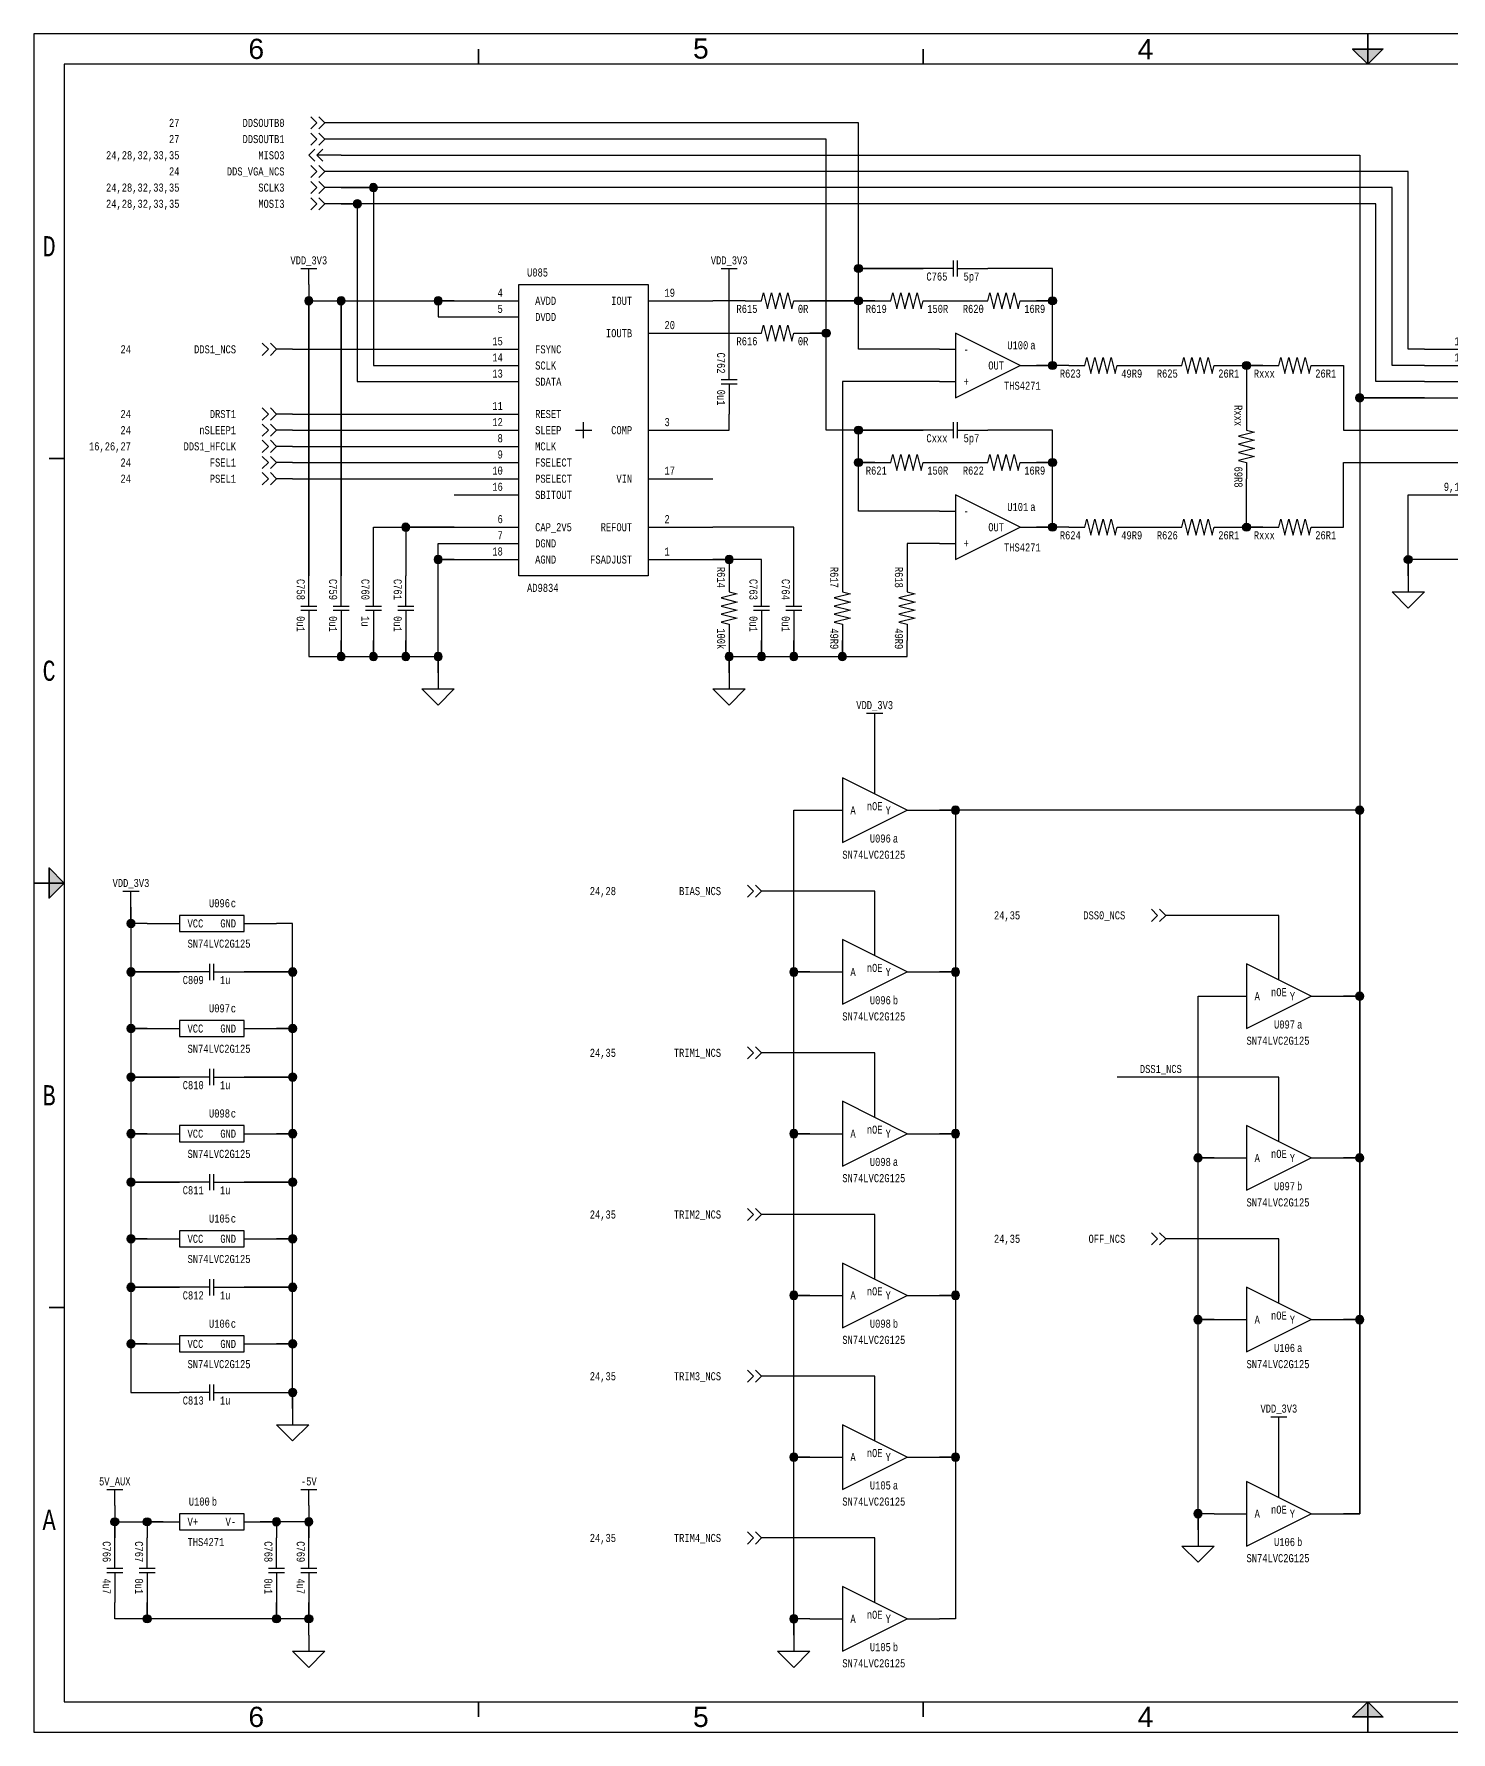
# Paper-space layout '36' of a CAD drawing. Header units: inches. Extents: x 0.2 to 16.8, y 0.2 to 10.8.
# Drawn here: x 0.25 to 9.02, y 0.25 to 10.75 of the extents above; entities that cross this region are included whole.
import ezdxf
from ezdxf.enums import TextEntityAlignment as Align

# ---------------------------------------------------------------- set-up
doc = ezdxf.new("R2010")
doc.units = ezdxf.units.IN
doc.header["$MEASUREMENT"] = 0
for name, color, linetype in [('BORDER', 13, 'Continuous'), ('COMPONENT', 14, 'Continuous'), ('SIGNAL', 84, 'Continuous'), ('TEXT', 252, 'Continuous')]:
    doc.layers.add(name, color=color, linetype=linetype)
doc.styles.add('Monotxt_75', font='monotxt.shx', dxfattribs={"width": 0.75})
doc.styles.get("Standard").update_dxf_attribs({"font": 'arial.ttf'})

# ---------------------------------------------------------------- blocks, each defined once
blk = doc.blocks.new('ANSI B Frame')
at = {"layer": 'BORDER', "lineweight": 35}
h = blk.add_hatch(color=256, dxfattribs=at)
h.dxf.hatch_style = 1
h.paths.add_polyline_path([(8.59375, 10.65625), (8.5, 10.65625), (8.5, 10.5625)])
h.paths.add_polyline_path([(8.5, 10.5625), (8.5, 10.65625), (8.40625, 10.65625)])
h = blk.add_hatch(color=256, dxfattribs=at)
h.dxf.hatch_style = 1
h.paths.add_polyline_path([(0.34375, 5.59375), (0.34375, 5.5), (0.4375, 5.5)])
h.paths.add_polyline_path([(0.4375, 5.5), (0.34375, 5.5), (0.34375, 5.40625)])
h = blk.add_hatch(color=256, dxfattribs=at)
h.dxf.hatch_style = 1
h.paths.add_polyline_path([(8.59375, 0.34375), (8.5, 0.34375), (8.5, 0.4375)])
h.paths.add_polyline_path([(8.5, 0.4375), (8.5, 0.34375), (8.40625, 0.34375)])
at = {"layer": 'BORDER'}
for points in [[(0.25, 0.25), (16.75, 0.25), (16.75, 10.75), (0.25, 10.75)], [(0.4375, 0.4375), (16.5625, 0.4375), (16.5625, 10.5625), (0.4375, 10.5625)]]:
    blk.add_lwpolyline(points, close=True, dxfattribs=at)
at = {"layer": 'BORDER', "lineweight": 35}
for points in [[(8.5, 10.5625), (8.5, 10.75)], [(3, 10.65625), (3, 10.5625)], [(5.75, 10.65625), (5.75, 10.5625)], [(0.34375, 8.125), (0.4375, 8.125)], [(0.4375, 5.5), (0.25, 5.5)], [(0.34375, 2.875), (0.4375, 2.875)], [(3, 0.34375), (3, 0.4375)], [(5.75, 0.34375), (5.75, 0.4375)], [(8.5, 0.4375), (8.5, 0.25)]]:
    blk.add_lwpolyline(points, dxfattribs=at)
for points in [[(8.5, 10.5625), (8.59375, 10.65625), (8.40625, 10.65625)], [(0.4375, 5.5), (0.34375, 5.59375), (0.34375, 5.40625)], [(8.5, 0.4375), (8.59375, 0.34375), (8.40625, 0.34375)]]:
    blk.add_lwpolyline(points, close=True, dxfattribs=at)
at = {"layer": 'BORDER', "style": 'Monotxt_75', "width": 0.75}
for s, p in [('D', (0.34375, 9.4375)), ('C', (0.34375, 6.8125)), ('B', (0.34375, 4.1875)), ('A', (0.34375, 1.5625))]:
    blk.add_text(s, height=0.125, dxfattribs=at).set_placement(p, align=Align.MIDDLE_CENTER)
at = {"layer": 'BORDER', "flags": 8}
for tag, p in [('ZN6', (1.625, 10.65787)), ('ZN5', (4.375, 10.66009)), ('ZN4', (7.125, 10.65625)), ('ZN3', (9.875, 10.65796)), ('ZN2', (12.625, 10.65574)), ('ZN1', (15.375, 10.65574)), ('ZN6', (1.625, 0.34375)), ('ZN5', (4.375, 0.34375)), ('ZN4', (7.125, 0.34375)), ('ZN3', (9.875, 0.34375)), ('ZN2', (12.625, 0.34375)), ('ZN1', (15.375, 0.34375))]:
    blk.add_attdef(tag, text='', height=0.125, dxfattribs=at).set_placement(p, align=Align.MIDDLE_CENTER)
at = {"layer": 'TEXT', "style": 'Monotxt_75', "width": 0.75, "flags": 8}
for tag, height, p in [('DESRP', 0.0625, (13.625, 1)), ('DWG_NO', 0.1875, (13.9625, 0.7125))]:
    blk.add_attdef(tag, text='', height=height, dxfattribs=at).set_placement(p, align=Align.MIDDLE_LEFT)
for tag, height, p in [('SHTSZ', 0.1875, (13.7375, 0.7125)), ('REV', 0.1875, (16.4125, 0.7125)), ('SCALE', 0.0625, (14.15625, 0.5)), ('REVDATE', 0.0625, (15.11875, 0.5)), ('CURRSHT', 0.0625, (16.0625, 0.5)), ('LASTSHT', 0.0625, (16.4375, 0.5))]:
    blk.add_attdef(tag, text='', height=height, dxfattribs=at).set_placement(p, align=Align.MIDDLE_CENTER)
blk = doc.blocks.new('AD9834')
blk.add_lwpolyline([(-0.2, 0.45), (0.2, 0.45), (0.2, -0.45), (-0.2, -0.45)], close=True)
for points in [[(-0.4, 0.4), (-0.2, 0.4)], [(0.2, 0.4), (0.4, 0.4)], [(-0.4, 0.35), (-0.2, 0.35)], [(0.2, 0.3), (0.4, 0.3)], [(-0.4, 0.25), (-0.2, 0.25)], [(-0.4, 0.2), (-0.2, 0.2)], [(-0.4, 0.15), (-0.2, 0.15)], [(-0.4, 0.05), (-0.2, 0.05)], [(-0.4, 0), (-0.2, 0)], [(0.2, 0), (0.4, 0)], [(-0.4, -0.05), (-0.2, -0.05)], [(-0.4, -0.1), (-0.2, -0.1)], [(-0.4, -0.15), (-0.2, -0.15)], [(0.2, -0.15), (0.4, -0.15)], [(-0.4, -0.2), (-0.2, -0.2)], [(-0.4, -0.3), (-0.2, -0.3)], [(0.2, -0.3), (0.4, -0.3)], [(-0.4, -0.35), (-0.2, -0.35)], [(-0.4, -0.4), (-0.2, -0.4)], [(0.2, -0.4), (0.4, -0.4)]]:
    blk.add_lwpolyline(points)
at = {"color": 7}
for points in [[(-0.025, 0), (0, 0), (0, 0.025)], [(0, -0.025), (0, 0), (0.025, 0)]]:
    blk.add_lwpolyline(points, dxfattribs=at)
at = {"layer": 'TEXT', "style": 'Monotxt_75', "width": 0.75}
for s, p in [('4', (-0.25, 0.4125)), ('5', (-0.25, 0.3625)), ('15', (-0.25, 0.2625)), ('14', (-0.25, 0.2125)), ('13', (-0.25, 0.1625)), ('11', (-0.25, 0.0625)), ('12', (-0.25, 0.0125)), ('8', (-0.25, -0.0375)), ('9', (-0.25, -0.0875)), ('10', (-0.25, -0.1375)), ('16', (-0.25, -0.1875)), ('6', (-0.25, -0.2875)), ('7', (-0.25, -0.3375)), ('18', (-0.25, -0.3875))]:
    blk.add_text(s, height=0.025, dxfattribs=at).set_placement(p, align=Align.RIGHT)
for s, p in [('19', (0.25, 0.4125)), ('20', (0.25, 0.3125)), ('3', (0.25, 0.0125)), ('17', (0.25, -0.1375)), ('2', (0.25, -0.2875)), ('1', (0.25, -0.3875))]:
    blk.add_text(s, height=0.025, dxfattribs=at).set_placement(p)
for s, p in [('AVDD', (-0.15, 0.4)), ('DVDD', (-0.15, 0.35)), ('FSYNC', (-0.15, 0.25)), ('SCLK', (-0.15, 0.2)), ('SDATA', (-0.15, 0.15)), ('RESET', (-0.15, 0.05)), ('SLEEP', (-0.15, 0)), ('MCLK', (-0.15, -0.05)), ('FSELECT', (-0.15, -0.1)), ('PSELECT', (-0.15, -0.15)), ('SBITOUT', (-0.15, -0.2)), ('CAP_2V5', (-0.15, -0.3)), ('DGND', (-0.15, -0.35)), ('AGND', (-0.15, -0.4))]:
    blk.add_text(s, height=0.025, dxfattribs=at).set_placement(p, align=Align.MIDDLE_LEFT)
for s, p in [('IOUT', (0.15, 0.4)), ('IOUTB', (0.15, 0.3)), ('COMP', (0.15, 0)), ('VIN', (0.15, -0.15)), ('REFOUT', (0.15, -0.3)), ('FSADJUST', (0.15, -0.4))]:
    blk.add_text(s, height=0.025, dxfattribs=at).set_placement(p, align=Align.MIDDLE_RIGHT)
blk.add_text('AD9834', height=0.025, dxfattribs=at).set_placement((-0.175, -0.475), align=Align.TOP_LEFT)
at = {"layer": 'TEXT', "style": 'Monotxt_75', "width": 0.75, "flags": 8}
blk.add_attdef('REF', (-0.175, 0.475), '', height=0.025, dxfattribs=at)
blk = doc.blocks.new('SUPPLY_BUS')
for points in [[(0, 0), (0.05, 0)], [(0.05, 0.025), (0.05, -0.025)]]:
    blk.add_lwpolyline(points)
blk = doc.blocks.new('CONNECT')
blk.add_hatch(color=256).paths.add_polyline_path([(0.0125, 0, 1), (-0.0125, 0, 1)])
blk.add_circle((0, 0), 0.0125)
blk = doc.blocks.new('FROM_CONN')
for points in [[(0, 0), (0.05, 0)], [(0.06875, 0.01875), (0.05, 0), (0.06875, -0.01875)], [(0.09375, 0.01875), (0.075, 0), (0.09375, -0.01875)]]:
    blk.add_lwpolyline(points)
blk = doc.blocks.new('FLOAT_GND')
blk.add_lwpolyline([(0, 0), (0, -0.05)])
blk.add_lwpolyline([(-0.05, -0.05), (0.05, -0.05), (0, -0.1)], close=True)
blk = doc.blocks.new('RES')
blk.add_lwpolyline([(-0.2, 0), (-0.1, 0), (-0.0875, 0.05), (-0.0625, -0.05), (-0.0375, 0.05), (-0.0125, -0.05), (0.0125, 0.05), (0.0375, -0.05), (0.0625, 0.05), (0.0875, -0.05), (0.1, 0), (0.2, 0)])
at = {"layer": 'TEXT', "style": 'Monotxt_75', "width": 0.75, "flags": 8}
blk.add_attdef('REFID', text='', height=0.05, dxfattribs=at).set_placement((-0.125, -0.025), align=Align.TOP_RIGHT)
blk.add_attdef('VALUE', text='', height=0.05, dxfattribs=at).set_placement((0.125, -0.025), align=Align.TOP_LEFT)
blk = doc.blocks.new('CAP')
for points in [[(0, 0.0125), (0, 0.2)], [(-0.05, 0.0125), (0.05, 0.0125)], [(-0.05, -0.0125), (0.05, -0.0125)], [(0, -0.0125), (0, -0.2)]]:
    blk.add_lwpolyline(points)
at = {"layer": 'TEXT', "style": 'Monotxt_75', "width": 0.75, "flags": 8}
blk.add_attdef('REFID', text='', height=0.05, rotation=270, dxfattribs=at).set_placement((-0.025, 0.05), align=Align.TOP_RIGHT)
blk.add_attdef('VALUE', text='', height=0.05, rotation=270, dxfattribs=at).set_placement((-0.025, -0.05), align=Align.TOP_LEFT)
blk = doc.blocks.new('OPAMP_GEN_FLIP')
blk.add_lwpolyline([(-0.2, 0.2), (-0.2, -0.2), (0.2, 0)], close=True)
for points in [[(-0.3, 0.1), (-0.2, 0.1)], [(0.2, 0), (0.3, 0)], [(-0.3, -0.1), (-0.2, -0.1)]]:
    blk.add_lwpolyline(points)
at = {"layer": 'TEXT', "style": 'Monotxt_75', "width": 0.75}
for s, p in [('-', (-0.15, 0.1)), ('+', (-0.15, -0.1))]:
    blk.add_text(s, height=0.05, dxfattribs=at).set_placement(p, align=Align.MIDDLE_LEFT)
blk.add_text('OUT', height=0.05, dxfattribs=at).set_placement((0.1, 0), align=Align.MIDDLE_RIGHT)
at = {"layer": 'TEXT', "style": 'Monotxt_75', "width": 0.75, "flags": 8}
for tag, p in [('INM', (-0.225, 0.125)), ('REFID', (0.25, 0.1)), ('INP', (-0.225, -0.075))]:
    blk.add_attdef(tag, text='', height=0.05, dxfattribs=at).set_placement(p, align=Align.RIGHT)
for tag, p in [('INST', (0.2625, 0.1)), ('OUT', (0.225, 0.025))]:
    blk.add_attdef(tag, p, '', height=0.05, dxfattribs=at)
blk.add_attdef('MFGPN', text='', height=0.05, dxfattribs=at).set_placement((0.1, -0.1), align=Align.TOP_LEFT)
blk = doc.blocks.new('74xxx125')
for points in [[(0, 0.1), (0, 0.4)], [(-0.4, 0), (-0.2, 0)], [(0.2, 0), (0.4, 0)]]:
    blk.add_lwpolyline(points)
blk.add_lwpolyline([(-0.2, 0.2), (-0.2, -0.2), (0.2, 0)], close=True)
at = {"layer": 'TEXT', "style": 'Monotxt_75', "width": 0.75}
blk.add_text('A', height=0.05, dxfattribs=at).set_placement((-0.15, 0), align=Align.MIDDLE_LEFT)
blk.add_text('nOE', height=0.05, dxfattribs=at).set_placement((0, 0.05), align=Align.TOP_CENTER)
blk.add_text('Y', height=0.05, dxfattribs=at).set_placement((0.1, 0), align=Align.MIDDLE_RIGHT)
at = {"layer": 'TEXT', "style": 'Monotxt_75', "width": 0.75, "flags": 8}
blk.add_attdef('EN', (-0.025, 0.15), '', height=0.05, rotation=90, dxfattribs=at)
for tag, p in [('IN', (-0.225, 0.025)), ('REFID', (0.1, -0.2))]:
    blk.add_attdef(tag, text='', height=0.05, dxfattribs=at).set_placement(p, align=Align.RIGHT)
for tag, p in [('OUT', (0.225, 0.025)), ('INST', (0.1125, -0.2))]:
    blk.add_attdef(tag, p, '', height=0.05, dxfattribs=at)
blk.add_attdef('MFGPN', text='', height=0.05, dxfattribs=at).set_placement((-0.2, -0.25), align=Align.TOP_LEFT)
blk = doc.blocks.new('IC_GEN_PWR')
for points in [[(-0.4, 0), (-0.2, 0)], [(0.2, 0), (0.4, 0)]]:
    blk.add_lwpolyline(points)
blk.add_lwpolyline([(-0.2, -0.05), (0.2, -0.05), (0.2, 0.05), (-0.2, 0.05)], close=True)
at = {"layer": 'TEXT', "style": 'Monotxt_75', "width": 0.75}
blk.add_text('VCC', height=0.05, dxfattribs=at).set_placement((-0.15, 0), align=Align.MIDDLE_LEFT)
blk.add_text('GND', height=0.05, dxfattribs=at).set_placement((0.15, 0), align=Align.MIDDLE_RIGHT)
at = {"layer": 'TEXT', "style": 'Monotxt_75', "width": 0.75, "flags": 8}
for tag, p in [('REFID', (0.1125, 0.1)), ('INST', (0.15, 0.1)), ('VCC', (-0.25, 0.025))]:
    blk.add_attdef(tag, text='', height=0.05, dxfattribs=at).set_placement(p, align=Align.RIGHT)
blk.add_attdef('GND', (0.25, 0.025), '', height=0.05, dxfattribs=at)
blk.add_attdef('MFGPN', text='', height=0.05, dxfattribs=at).set_placement((-0.15, -0.1), align=Align.TOP_LEFT)
blk = doc.blocks.new('OPAMP_GEN_PWR')
for points in [[(-0.3, 0), (-0.2, 0)], [(0.2, 0), (0.3, 0)]]:
    blk.add_lwpolyline(points)
blk.add_lwpolyline([(-0.2, -0.05), (0.2, -0.05), (0.2, 0.05), (-0.2, 0.05)], close=True)
at = {"layer": 'TEXT', "style": 'Monotxt_75', "width": 0.75}
blk.add_text('V+', height=0.05, dxfattribs=at).set_placement((-0.15, 0), align=Align.MIDDLE_LEFT)
blk.add_text('V-', height=0.05, dxfattribs=at).set_placement((0.15, 0), align=Align.MIDDLE_RIGHT)
at = {"layer": 'TEXT', "style": 'Monotxt_75', "width": 0.75, "flags": 8}
for tag, p in [('REFID', (-0.0125, 0.1)), ('VP', (-0.225, 0.025))]:
    blk.add_attdef(tag, text='', height=0.05, dxfattribs=at).set_placement(p, align=Align.RIGHT)
for tag, p in [('INST', (0, 0.1)), ('VN', (0.225, 0.025))]:
    blk.add_attdef(tag, p, '', height=0.05, dxfattribs=at)
blk.add_attdef('MFGPN', text='', height=0.05, dxfattribs=at).set_placement((-0.15, -0.1), align=Align.TOP_LEFT)
blk = doc.blocks.new('LMH6401')
for points in [[(-0.2, 0.7), (-0.2, 0.4)], [(0, 0.6), (0, 0.3)], [(-0.9, 0.45), (-0.6, 0.45)], [(-0.9, 0.35), (-0.6, 0.35)], [(-0.9, 0.25), (-0.6, 0.25)], [(-0.9, 0.15), (-0.6, 0.15)], [(0.4, 0.1), (0.9, 0.1)], [(-0.9, -0.05), (-0.6, -0.05)], [(0.4, -0.1), (0.9, -0.1)], [(-0.9, -0.25), (-0.6, -0.25)], [(0, -0.6), (0, -0.3)], [(-0.2, -0.7), (-0.2, -0.4)], [(-0.9, -0.45), (-0.6, -0.45)]]:
    blk.add_lwpolyline(points)
blk.add_lwpolyline([(-0.6, 0.6), (-0.6, -0.6), (0.6, 0)], close=True)
at = {"layer": 'TEXT', "style": 'Monotxt_75', "width": 0.75}
for s, p in [('15', (-0.65, 0.475)), ('14', (-0.65, 0.375)), ('1', (-0.65, 0.275)), ('4', (-0.65, 0.175)), ('2', (-0.65, -0.025)), ('3', (-0.65, -0.225)), ('9,12', (-0.65, -0.425))]:
    blk.add_text(s, height=0.05, dxfattribs=at).set_placement(p, align=Align.RIGHT)
for s, p in [('8,13', (-0.225, 0.5)), ('6', (-0.025, 0.4))]:
    blk.add_text(s, height=0.05, rotation=90, dxfattribs=at).set_placement(p)
for s, p in [('NCS', (-0.55, 0.45)), ('SCLK', (-0.55, 0.35)), ('SDI', (-0.55, 0.25)), ('SDO', (-0.55, 0.15)), ('INP', (-0.55, -0.05)), ('INM', (-0.55, -0.2)), ('GND', (-0.55, -0.45))]:
    blk.add_text(s, height=0.05, dxfattribs=at).set_placement(p, align=Align.MIDDLE_LEFT)
for s, p in [('VPOS', (-0.2, 0.35)), ('PD', (0, 0.25))]:
    blk.add_text(s, height=0.05, rotation=90, dxfattribs=at).set_placement(p, align=Align.MIDDLE_RIGHT)
for s, p in [('OUTP', (0.3, 0.1)), ('OUTM', (0.3, -0.1))]:
    blk.add_text(s, height=0.05, dxfattribs=at).set_placement(p, align=Align.MIDDLE_RIGHT)
for s, p in [('11', (0.65, 0.125)), ('10', (0.65, -0.075))]:
    blk.add_text(s, height=0.05, dxfattribs=at).set_placement(p)
for s, p in [('VOCM', (0, -0.25)), ('VNEG', (-0.2, -0.35))]:
    blk.add_text(s, height=0.05, rotation=90, dxfattribs=at).set_placement(p, align=Align.MIDDLE_LEFT)
for s, p in [('7', (-0.025, -0.4)), ('5,16', (-0.225, -0.5))]:
    blk.add_text(s, height=0.05, rotation=90, dxfattribs=at).set_placement(p, align=Align.RIGHT)
at = {"layer": 'TEXT', "style": 'Monotxt_75', "width": 0.75, "flags": 8}
blk.add_attdef('REF', (0.2, 0.25), '', height=0.05, dxfattribs=at)
blk.add_attdef('MFGPN', text='', height=0.05, dxfattribs=at).set_placement((0.2, -0.25), align=Align.TOP_LEFT)
blk = doc.blocks.new('TO_CONN')
for points in [[(0, 0), (0.075, 0)], [(0.05625, 0.01875), (0.075, 0), (0.05625, -0.01875)], [(0.08125, 0.01875), (0.1, 0), (0.08125, -0.01875)]]:
    blk.add_lwpolyline(points)

psp = doc.layouts.new('36')

# ---------------------------------------------------------------- linework, layer by layer
at = {"layer": 'SIGNAL'}
for points in [[(5.85, 8.8), (5.35, 8.8), (5.35, 9.1), (5.45, 9.1), (5.05, 9.1), (5.325, 9.1), (5.35, 9.125), (5.35, 9.3), (5.75, 9.3), (5.375, 9.3), (5.35, 9.325), (5.35, 10.2), (2.15, 10.2)], [(5.85, 7.8), (5.35, 7.8), (5.35, 8.1), (5.45, 8.1), (5.375, 8.1), (5.35, 8.125), (5.35, 8.3), (5.75, 8.3), (5.15, 8.3), (5.15, 8.9), (5.05, 8.9), (5.125, 8.9), (5.15, 8.925), (5.15, 10.1), (2.15, 10.1)], [(2.15, 10), (8.45, 10), (8.45, 8.5), (8.85, 8.5), (8.475, 8.5), (8.45, 8.475), (8.45, 1.6), (8.35, 1.6), (8.45, 1.6), (8.45, 2.8), (8.35, 2.8), (8.425, 2.8), (8.45, 2.825), (8.45, 3.8), (8.35, 3.8), (8.425, 3.8), (8.45, 3.825), (8.45, 4.8), (8.35, 4.8), (8.425, 4.8), (8.45, 4.825), (8.45, 5.95), (5.85, 5.95), (5.95, 5.95), (5.95, 4.975), (5.925, 4.95), (5.85, 4.95), (5.95, 4.95), (5.95, 3.975), (5.925, 3.95), (5.85, 3.95), (5.95, 3.95), (5.95, 2.975), (5.925, 2.95), (5.85, 2.95), (5.95, 2.95), (5.95, 1.975), (5.925, 1.95), (5.85, 1.95), (5.95, 1.95), (5.95, 0.95), (5.85, 0.95)], [(8.85, 8.8), (8.75, 8.8), (8.75, 9.9), (2.15, 9.9)], [(8.85, 8.7), (8.65, 8.7), (8.65, 9.8), (2.15, 9.8), (2.35, 9.8), (2.35, 8.7), (2.85, 8.7)], [(8.85, 8.6), (8.55, 8.6), (8.55, 9.7), (2.15, 9.7), (2.25, 9.7), (2.25, 8.6), (2.85, 8.6)], [(6.65, 8.7), (6.45, 8.7), (6.55, 8.7), (6.55, 9.1), (6.45, 9.1), (6.525, 9.1), (6.55, 9.125), (6.55, 9.3), (6.15, 9.3)], [(1.95, 9.2), (1.95, 7.4), (1.95, 9.1), (2.125, 9.1), (2.15, 9.075), (2.15, 7.4), (2.15, 9.1), (2.85, 9.1), (2.75, 9.1), (2.75, 9), (2.85, 9)], [(4.55, 8.8), (4.55, 9.2)], [(4.65, 9.1), (4.45, 9.1)], [(5.85, 9.1), (6.05, 9.1)], [(4.45, 8.9), (4.65, 8.9)], [(1.85, 8.8), (2.85, 8.8)], [(7.05, 8.7), (7.25, 8.7)], [(7.65, 8.7), (7.85, 8.7), (7.75, 8.7), (7.75, 8.4)], [(8.25, 8.7), (8.35, 8.7), (8.35, 8.3), (8.85, 8.3)], [(5.85, 8.6), (5.25, 8.6), (5.25, 7.4)], [(1.85, 8.4), (2.85, 8.4)], [(4.45, 8.3), (4.55, 8.3), (4.55, 8.4)], [(1.85, 8.3), (2.85, 8.3)], [(6.65, 7.7), (6.45, 7.7), (6.55, 7.7), (6.55, 8.1), (6.45, 8.1), (6.525, 8.1), (6.55, 8.125), (6.55, 8.3), (6.15, 8.3)], [(1.85, 8.2), (2.85, 8.2)], [(1.85, 8.1), (2.85, 8.1)], [(5.85, 8.1), (6.05, 8.1)], [(8.25, 7.7), (8.35, 7.7), (8.35, 8.1), (8.85, 8.1)], [(1.85, 8), (2.85, 8)], [(7.65, 7.7), (7.85, 7.7), (7.75, 7.7), (7.75, 8)], [(12.45, 7.5), (9.775, 7.5), (9.75, 7.525), (9.75, 7.75), (9.75, 7.5), (8.75, 7.5), (8.75, 7.4), (8.75, 7.9), (8.85, 7.9)], [(2.35, 7.4), (2.35, 7.7), (2.85, 7.7), (2.55, 7.7), (2.55, 7.4)], [(4.95, 7.4), (4.95, 7.7), (4.45, 7.7)], [(7.05, 7.7), (7.25, 7.7)], [(1.95, 7), (1.95, 6.9), (2.15, 6.9), (2.15, 7), (2.15, 6.925), (2.175, 6.9), (2.35, 6.9), (2.35, 7), (2.35, 6.925), (2.375, 6.9), (2.55, 6.9), (2.55, 7), (2.55, 6.925), (2.575, 6.9), (2.75, 6.9), (2.75, 6.8), (2.75, 7.5), (2.85, 7.5), (2.775, 7.5), (2.75, 7.525), (2.75, 7.6), (2.85, 7.6)], [(5.85, 7.6), (5.65, 7.6), (5.65, 7.4)], [(4.75, 7.4), (4.75, 7.5), (4.45, 7.5), (4.55, 7.5), (4.55, 7.4)], [(4.55, 7), (4.55, 6.8), (4.55, 6.9), (4.75, 6.9), (4.75, 7), (4.75, 6.925), (4.775, 6.9), (4.95, 6.9), (4.95, 7), (4.95, 6.925), (4.975, 6.9), (5.25, 6.9), (5.25, 7), (5.25, 6.925), (5.275, 6.9), (5.65, 6.9), (5.65, 7)], [(5.45, 6.35), (5.45, 6.45)], [(5.05, 0.95), (4.95, 0.95), (4.95, 0.85), (4.95, 1.95), (5.05, 1.95), (4.975, 1.95), (4.95, 1.975), (4.95, 2.95), (5.05, 2.95), (4.975, 2.95), (4.95, 2.975), (4.95, 3.95), (5.05, 3.95), (4.975, 3.95), (4.95, 3.975), (4.95, 4.95), (5.05, 4.95), (4.975, 4.95), (4.95, 4.975), (4.95, 5.95), (5.05, 5.95)], [(5.45, 5.35), (5.45, 5.45), (4.85, 5.45)], [(0.95, 5.25), (0.85, 5.25), (0.85, 5.35), (0.85, 4.95), (1.15, 4.95), (0.875, 4.95), (0.85, 4.925), (0.85, 4.6), (0.95, 4.6), (0.875, 4.6), (0.85, 4.575), (0.85, 4.3), (1.15, 4.3), (0.875, 4.3), (0.85, 4.275), (0.85, 3.95), (0.95, 3.95), (0.875, 3.95), (0.85, 3.925), (0.85, 3.65), (1.15, 3.65), (0.875, 3.65), (0.85, 3.625), (0.85, 3.3), (0.95, 3.3), (0.875, 3.3), (0.85, 3.275), (0.85, 3), (1.15, 3), (0.875, 3), (0.85, 2.975), (0.85, 2.65), (0.95, 2.65), (0.875, 2.65), (0.85, 2.625), (0.85, 2.35), (1.15, 2.35)], [(1.55, 2.35), (1.85, 2.35), (1.85, 2.25), (1.85, 2.65), (1.75, 2.65), (1.825, 2.65), (1.85, 2.675), (1.85, 3), (1.55, 3), (1.825, 3), (1.85, 3.025), (1.85, 3.3), (1.75, 3.3), (1.825, 3.3), (1.85, 3.325), (1.85, 3.65), (1.55, 3.65), (1.825, 3.65), (1.85, 3.675), (1.85, 3.95), (1.75, 3.95), (1.825, 3.95), (1.85, 3.975), (1.85, 4.3), (1.55, 4.3), (1.825, 4.3), (1.85, 4.325), (1.85, 4.6), (1.75, 4.6), (1.825, 4.6), (1.85, 4.625), (1.85, 4.95), (1.55, 4.95), (1.825, 4.95), (1.85, 4.975), (1.85, 5.25), (1.75, 5.25)], [(7.95, 5.2), (7.95, 5.3), (7.35, 5.3)], [(7.55, 1.6), (7.55, 1.6), (7.45, 1.6), (7.45, 1.5), (7.45, 2.8), (7.55, 2.8), (7.475, 2.8), (7.45, 2.825), (7.45, 3.8), (7.55, 3.8), (7.475, 3.8), (7.45, 3.825), (7.45, 4.8), (7.55, 4.8)], [(5.45, 4.35), (5.45, 4.45), (4.85, 4.45)], [(7.95, 4.2), (7.95, 4.3), (6.95, 4.3)], [(5.45, 3.35), (5.45, 3.45), (4.85, 3.45)], [(7.95, 3.2), (7.95, 3.3), (7.35, 3.3)], [(5.45, 2.35), (5.45, 2.45), (4.85, 2.45)], [(7.95, 2), (7.95, 2.1)], [(0.75, 1.65), (0.75, 1.45), (0.75, 1.55), (1.05, 1.55), (0.95, 1.55), (0.95, 1.45)], [(1.95, 1.65), (1.95, 1.45), (1.95, 1.55), (1.65, 1.55), (1.75, 1.55), (1.75, 1.45)], [(5.45, 1.35), (5.45, 1.45), (4.85, 1.45)], [(1.95, 0.85), (1.95, 1.05), (1.95, 0.95), (1.775, 0.95), (1.75, 0.975), (1.75, 1.05), (1.75, 0.95), (0.975, 0.95), (0.95, 0.975), (0.95, 1.05), (0.95, 0.95), (0.75, 0.95), (0.75, 1.05)]]:
    psp.add_lwpolyline(points, dxfattribs=at)

# ---------------------------------------------------------------- block references
ref = psp.add_blockref('ANSI B Frame', (0, 0))
ref.add_attrib('ZN4', '4', dxfattribs={"layer": 'BORDER', "height": 0.125}).set_placement((7.125, 0.3438), align=Align.MIDDLE_CENTER)
ref.add_attrib('ZN4', '4', dxfattribs={"layer": 'BORDER', "height": 0.125}).set_placement((7.125, 10.6562), align=Align.MIDDLE_CENTER)
ref.add_attrib('ZN5', '5', dxfattribs={"layer": 'BORDER', "height": 0.125}).set_placement((4.375, 0.3438), align=Align.MIDDLE_CENTER)
ref.add_attrib('ZN5', '5', dxfattribs={"layer": 'BORDER', "height": 0.125}).set_placement((4.375, 10.6601), align=Align.MIDDLE_CENTER)
ref.add_attrib('ZN6', '6', dxfattribs={"layer": 'BORDER', "height": 0.125}).set_placement((1.625, 0.3438), align=Align.MIDDLE_CENTER)
ref.add_attrib('ZN6', '6', dxfattribs={"layer": 'BORDER', "height": 0.125}).set_placement((1.625, 10.6579), align=Align.MIDDLE_CENTER)
at = {"layer": 'COMPONENT', "xscale": 2, "yscale": 2, "zscale": 2}
for name, p, rotation in [('FROM_CONN', (2.15, 10.2), 180), ('FROM_CONN', (2.15, 10.1), 180), ('TO_CONN', (2.15, 10), 180), ('FROM_CONN', (2.15, 9.9), 180), ('FROM_CONN', (2.15, 9.8), 180), ('FROM_CONN', (2.15, 9.7), 180), ('SUPPLY_BUS', (1.95, 9.2), 90), ('SUPPLY_BUS', (4.55, 9.2), 90), ('FROM_CONN', (1.85, 8.8), 180), ('FROM_CONN', (1.85, 8.4), 180), ('FROM_CONN', (1.85, 8.3), 180), ('FROM_CONN', (1.85, 8.2), 180), ('FROM_CONN', (1.85, 8.1), 180), ('FROM_CONN', (1.85, 8), 180), ('SUPPLY_BUS', (5.45, 6.45), 90), ('FROM_CONN', (4.85, 5.45), 180), ('SUPPLY_BUS', (0.85, 5.35), 90), ('FROM_CONN', (7.35, 5.3), 180), ('FROM_CONN', (4.85, 4.45), 180), ('FROM_CONN', (4.85, 3.45), 180), ('FROM_CONN', (7.35, 3.3), 180), ('FROM_CONN', (4.85, 2.45), 180), ('SUPPLY_BUS', (7.95, 2.1), 90), ('SUPPLY_BUS', (0.75, 1.65), 90), ('SUPPLY_BUS', (1.95, 1.65), 90), ('FROM_CONN', (4.85, 1.45), 180)]:
    psp.add_blockref(name, p, dxfattribs=dict(at, rotation=rotation))
at = {"layer": 'COMPONENT'}
for name, p, rotation, values in [('CAP', (5.95, 9.3), 90, {'REFID': 'C765', 'VALUE': '5p7'}), ('RES', (7.75, 8.2), 270, {'REFID': 'Rxxx', 'VALUE': '69R8'}), ('CAP', (5.95, 8.3), 90, {'REFID': 'Cxxx', 'VALUE': '5p7'}), ('RES', (4.55, 7.2), 270, {'REFID': 'R614', 'VALUE': '100k'}), ('RES', (5.25, 7.2), 270, {'REFID': 'R617', 'VALUE': '49R9'}), ('RES', (5.65, 7.2), 270, {'REFID': 'R618', 'VALUE': '49R9'})]:
    psp.add_blockref(name, p, dxfattribs=dict(at, rotation=rotation)).add_auto_attribs(values)
at = {"layer": 'COMPONENT', "xscale": 2, "yscale": 2, "zscale": 2}
psp.add_blockref('AD9834', (3.65, 8.3), dxfattribs=at).add_auto_attribs({'REF': 'U085'})
at = {"layer": 'COMPONENT'}
for name, p, values in [('RES', (4.85, 9.1), {'REFID': 'R615', 'VALUE': '0R'}), ('RES', (5.65, 9.1), {'REFID': 'R619', 'VALUE': '150R'}), ('RES', (6.25, 9.1), {'REFID': 'R620', 'VALUE': '16R9'}), ('RES', (4.85, 8.9), {'REFID': 'R616', 'VALUE': '0R'}), ('OPAMP_GEN_FLIP', (6.15, 8.7), {'REFID': 'U100', 'INST': 'a', 'MFGPN': 'THS4271'}), ('RES', (6.85, 8.7), {'REFID': 'R623', 'VALUE': '49R9'}), ('RES', (7.45, 8.7), {'REFID': 'R625', 'VALUE': '26R1'}), ('RES', (8.05, 8.7), {'REFID': 'Rxxx', 'VALUE': '26R1'}), ('RES', (5.65, 8.1), {'REFID': 'R621', 'VALUE': '150R'}), ('RES', (6.25, 8.1), {'REFID': 'R622', 'VALUE': '16R9'}), ('OPAMP_GEN_FLIP', (6.15, 7.7), {'REFID': 'U101', 'INST': 'a', 'MFGPN': 'THS4271'}), ('RES', (6.85, 7.7), {'REFID': 'R624', 'VALUE': '49R9'}), ('RES', (7.45, 7.7), {'REFID': 'R626', 'VALUE': '26R1'}), ('RES', (8.05, 7.7), {'REFID': 'Rxxx', 'VALUE': '26R1'}), ('74xxx125', (5.45, 5.95), {'REFID': 'U096', 'INST': 'a', 'MFGPN': 'SN74LVC2G125'}), ('IC_GEN_PWR', (1.35, 5.25), {'REFID': 'U096', 'INST': 'c', 'MFGPN': 'SN74LVC2G125'}), ('74xxx125', (5.45, 4.95), {'REFID': 'U096', 'INST': 'b', 'MFGPN': 'SN74LVC2G125'}), ('74xxx125', (7.95, 4.8), {'REFID': 'U097', 'INST': 'a', 'MFGPN': 'SN74LVC2G125'}), ('IC_GEN_PWR', (1.35, 4.6), {'REFID': 'U097', 'INST': 'c', 'MFGPN': 'SN74LVC2G125'}), ('74xxx125', (5.45, 3.95), {'REFID': 'U098', 'INST': 'a', 'MFGPN': 'SN74LVC2G125'}), ('74xxx125', (7.95, 3.8), {'REFID': 'U097', 'INST': 'b', 'MFGPN': 'SN74LVC2G125'}), ('IC_GEN_PWR', (1.35, 3.95), {'REFID': 'U098', 'INST': 'c', 'MFGPN': 'SN74LVC2G125'}), ('IC_GEN_PWR', (1.35, 3.3), {'REFID': 'U105', 'INST': 'c', 'MFGPN': 'SN74LVC2G125'}), ('74xxx125', (5.45, 2.95), {'REFID': 'U098', 'INST': 'b', 'MFGPN': 'SN74LVC2G125'}), ('74xxx125', (7.95, 2.8), {'REFID': 'U106', 'INST': 'a', 'MFGPN': 'SN74LVC2G125'}), ('IC_GEN_PWR', (1.35, 2.65), {'REFID': 'U106', 'INST': 'c', 'MFGPN': 'SN74LVC2G125'}), ('74xxx125', (5.45, 1.95), {'REFID': 'U105', 'INST': 'a', 'MFGPN': 'SN74LVC2G125'}), ('74xxx125', (7.95, 1.6), {'REFID': 'U106', 'INST': 'b', 'MFGPN': 'SN74LVC2G125'}), ('OPAMP_GEN_PWR', (1.35, 1.55), {'REFID': 'U100', 'INST': 'b', 'MFGPN': 'THS4271'}), ('74xxx125', (5.45, 0.95), {'REFID': 'U105', 'INST': 'b', 'MFGPN': 'SN74LVC2G125'})]:
    psp.add_blockref(name, p, dxfattribs=at).add_auto_attribs(values)
ref = psp.add_blockref('LMH6401', (9.75, 8.35), dxfattribs=at)
ref.add_attrib('REF', 'U3', (9.95, 8.6), dxfattribs={"layer": 'TEXT', "height": 0.05, "style": 'Monotxt_75', "width": 0.75})
ref.add_attrib('MFGPN', 'LMH6401', dxfattribs={"layer": 'TEXT', "height": 0.05, "style": 'Monotxt_75', "width": 0.75}).set_placement((9.95, 8.1), align=Align.TOP_LEFT)
ref = psp.add_blockref('CAP', (4.55, 8.6), dxfattribs=at)
ref.add_attrib('REFID', 'C762', dxfattribs={"layer": 'TEXT', "height": 0.05, "rotation": 270, "style": 'Monotxt_75', "width": 0.75}).set_placement((4.525, 8.65), align=Align.TOP_RIGHT)
ref.add_attrib('VALUE', '0u1', dxfattribs={"layer": 'TEXT', "height": 0.05, "rotation": 270, "style": 'Monotxt_75', "width": 0.75}).set_placement((4.525, 8.55), align=Align.TOP_LEFT)
ref = psp.add_blockref('CAP', (1.95, 7.2), dxfattribs=at)
ref.add_attrib('REFID', 'C758', dxfattribs={"layer": 'TEXT', "height": 0.05, "rotation": 270, "style": 'Monotxt_75', "width": 0.75}).set_placement((1.925, 7.25), align=Align.TOP_RIGHT)
ref.add_attrib('VALUE', '0u1', dxfattribs={"layer": 'TEXT', "height": 0.05, "rotation": 270, "style": 'Monotxt_75', "width": 0.75}).set_placement((1.925, 7.15), align=Align.TOP_LEFT)
ref = psp.add_blockref('CAP', (2.15, 7.2), dxfattribs=at)
ref.add_attrib('REFID', 'C759', dxfattribs={"layer": 'TEXT', "height": 0.05, "rotation": 270, "style": 'Monotxt_75', "width": 0.75}).set_placement((2.125, 7.25), align=Align.TOP_RIGHT)
ref.add_attrib('VALUE', '0u1', dxfattribs={"layer": 'TEXT', "height": 0.05, "rotation": 270, "style": 'Monotxt_75', "width": 0.75}).set_placement((2.125, 7.15), align=Align.TOP_LEFT)
ref = psp.add_blockref('CAP', (2.35, 7.2), dxfattribs=at)
ref.add_attrib('REFID', 'C760', dxfattribs={"layer": 'TEXT', "height": 0.05, "rotation": 270, "style": 'Monotxt_75', "width": 0.75}).set_placement((2.325, 7.25), align=Align.TOP_RIGHT)
ref.add_attrib('VALUE', '1u', dxfattribs={"layer": 'TEXT', "height": 0.05, "rotation": 270, "style": 'Monotxt_75', "width": 0.75}).set_placement((2.325, 7.15), align=Align.TOP_LEFT)
ref = psp.add_blockref('CAP', (2.55, 7.2), dxfattribs=at)
ref.add_attrib('REFID', 'C761', dxfattribs={"layer": 'TEXT', "height": 0.05, "rotation": 270, "style": 'Monotxt_75', "width": 0.75}).set_placement((2.525, 7.25), align=Align.TOP_RIGHT)
ref.add_attrib('VALUE', '0u1', dxfattribs={"layer": 'TEXT', "height": 0.05, "rotation": 270, "style": 'Monotxt_75', "width": 0.75}).set_placement((2.525, 7.15), align=Align.TOP_LEFT)
ref = psp.add_blockref('CAP', (4.75, 7.2), dxfattribs=at)
ref.add_attrib('REFID', 'C763', dxfattribs={"layer": 'TEXT', "height": 0.05, "rotation": 270, "style": 'Monotxt_75', "width": 0.75}).set_placement((4.725, 7.25), align=Align.TOP_RIGHT)
ref.add_attrib('VALUE', '0u1', dxfattribs={"layer": 'TEXT', "height": 0.05, "rotation": 270, "style": 'Monotxt_75', "width": 0.75}).set_placement((4.725, 7.15), align=Align.TOP_LEFT)
ref = psp.add_blockref('CAP', (4.95, 7.2), dxfattribs=at)
ref.add_attrib('REFID', 'C764', dxfattribs={"layer": 'TEXT', "height": 0.05, "rotation": 270, "style": 'Monotxt_75', "width": 0.75}).set_placement((4.925, 7.25), align=Align.TOP_RIGHT)
ref.add_attrib('VALUE', '0u1', dxfattribs={"layer": 'TEXT', "height": 0.05, "rotation": 270, "style": 'Monotxt_75', "width": 0.75}).set_placement((4.925, 7.15), align=Align.TOP_LEFT)
at = {"layer": 'COMPONENT', "xscale": 2, "yscale": 2, "zscale": 2}
for p in [(8.75, 7.4), (2.75, 6.8), (4.55, 6.8), (1.85, 2.25), (7.45, 1.5), (1.95, 0.85), (4.95, 0.85)]:
    psp.add_blockref('FLOAT_GND', p, dxfattribs=at)
at = {"layer": 'COMPONENT'}
ref = psp.add_blockref('CAP', (1.35, 4.95), dxfattribs=dict(at, rotation=90))
ref.add_attrib('REFID', 'C809', dxfattribs={"layer": 'TEXT', "height": 0.05, "style": 'Monotxt_75', "width": 0.75}).set_placement((1.3, 4.925), align=Align.TOP_RIGHT)
ref.add_attrib('VALUE', '1u', dxfattribs={"layer": 'TEXT', "height": 0.05, "style": 'Monotxt_75', "width": 0.75}).set_placement((1.4, 4.925), align=Align.TOP_LEFT)
ref = psp.add_blockref('CAP', (1.35, 4.3), dxfattribs=dict(at, rotation=90))
ref.add_attrib('REFID', 'C810', dxfattribs={"layer": 'TEXT', "height": 0.05, "style": 'Monotxt_75', "width": 0.75}).set_placement((1.3, 4.275), align=Align.TOP_RIGHT)
ref.add_attrib('VALUE', '1u', dxfattribs={"layer": 'TEXT', "height": 0.05, "style": 'Monotxt_75', "width": 0.75}).set_placement((1.4, 4.275), align=Align.TOP_LEFT)
ref = psp.add_blockref('CAP', (1.35, 3.65), dxfattribs=dict(at, rotation=90))
ref.add_attrib('REFID', 'C811', dxfattribs={"layer": 'TEXT', "height": 0.05, "style": 'Monotxt_75', "width": 0.75}).set_placement((1.3, 3.625), align=Align.TOP_RIGHT)
ref.add_attrib('VALUE', '1u', dxfattribs={"layer": 'TEXT', "height": 0.05, "style": 'Monotxt_75', "width": 0.75}).set_placement((1.4, 3.625), align=Align.TOP_LEFT)
ref = psp.add_blockref('CAP', (1.35, 3), dxfattribs=dict(at, rotation=90))
ref.add_attrib('REFID', 'C812', dxfattribs={"layer": 'TEXT', "height": 0.05, "style": 'Monotxt_75', "width": 0.75}).set_placement((1.3, 2.975), align=Align.TOP_RIGHT)
ref.add_attrib('VALUE', '1u', dxfattribs={"layer": 'TEXT', "height": 0.05, "style": 'Monotxt_75', "width": 0.75}).set_placement((1.4, 2.975), align=Align.TOP_LEFT)
ref = psp.add_blockref('CAP', (1.35, 2.35), dxfattribs=dict(at, rotation=90))
ref.add_attrib('REFID', 'C813', dxfattribs={"layer": 'TEXT', "height": 0.05, "style": 'Monotxt_75', "width": 0.75}).set_placement((1.3, 2.325), align=Align.TOP_RIGHT)
ref.add_attrib('VALUE', '1u', dxfattribs={"layer": 'TEXT', "height": 0.05, "style": 'Monotxt_75', "width": 0.75}).set_placement((1.4, 2.325), align=Align.TOP_LEFT)
ref = psp.add_blockref('CAP', (0.75, 1.25), dxfattribs=at)
ref.add_attrib('REFID', 'C766', dxfattribs={"layer": 'TEXT', "height": 0.05, "rotation": 270, "style": 'Monotxt_75', "width": 0.75}).set_placement((0.725, 1.3), align=Align.TOP_RIGHT)
ref.add_attrib('VALUE', '4u7', dxfattribs={"layer": 'TEXT', "height": 0.05, "rotation": 270, "style": 'Monotxt_75', "width": 0.75}).set_placement((0.725, 1.2), align=Align.TOP_LEFT)
ref = psp.add_blockref('CAP', (0.95, 1.25), dxfattribs=at)
ref.add_attrib('REFID', 'C767', dxfattribs={"layer": 'TEXT', "height": 0.05, "rotation": 270, "style": 'Monotxt_75', "width": 0.75}).set_placement((0.925, 1.3), align=Align.TOP_RIGHT)
ref.add_attrib('VALUE', '0u1', dxfattribs={"layer": 'TEXT', "height": 0.05, "rotation": 270, "style": 'Monotxt_75', "width": 0.75}).set_placement((0.925, 1.2), align=Align.TOP_LEFT)
ref = psp.add_blockref('CAP', (1.75, 1.25), dxfattribs=at)
ref.add_attrib('REFID', 'C768', dxfattribs={"layer": 'TEXT', "height": 0.05, "rotation": 270, "style": 'Monotxt_75', "width": 0.75}).set_placement((1.725, 1.3), align=Align.TOP_RIGHT)
ref.add_attrib('VALUE', '0u1', dxfattribs={"layer": 'TEXT', "height": 0.05, "rotation": 270, "style": 'Monotxt_75', "width": 0.75}).set_placement((1.725, 1.2), align=Align.TOP_LEFT)
ref = psp.add_blockref('CAP', (1.95, 1.25), dxfattribs=at)
ref.add_attrib('REFID', 'C769', dxfattribs={"layer": 'TEXT', "height": 0.05, "rotation": 270, "style": 'Monotxt_75', "width": 0.75}).set_placement((1.925, 1.3), align=Align.TOP_RIGHT)
ref.add_attrib('VALUE', '4u7', dxfattribs={"layer": 'TEXT', "height": 0.05, "rotation": 270, "style": 'Monotxt_75', "width": 0.75}).set_placement((1.925, 1.2), align=Align.TOP_LEFT)
at = {"layer": 'SIGNAL', "xscale": -2, "yscale": 2, "zscale": 2, "rotation": 180}
for p in [(2.35, 9.8), (2.25, 9.7), (1.95, 9.1), (2.15, 9.1), (2.75, 9.1), (8.45, 8.5), (2.55, 7.7), (2.75, 7.5), (4.55, 7.5), (2.15, 6.9), (2.35, 6.9), (2.55, 6.9), (2.75, 6.9), (4.55, 6.9), (4.75, 6.9), (4.95, 6.9), (5.25, 6.9), (5.95, 5.95), (8.45, 5.95), (0.85, 5.25), (0.85, 4.95), (1.85, 4.95), (4.95, 4.95), (5.95, 4.95), (8.45, 4.8), (0.85, 4.6), (1.85, 4.6), (0.85, 4.3), (1.85, 4.3), (0.85, 3.95), (1.85, 3.95), (4.95, 3.95), (5.95, 3.95), (7.45, 3.8), (8.45, 3.8), (0.85, 3.65), (1.85, 3.65), (0.85, 3.3), (1.85, 3.3), (0.85, 3), (1.85, 3), (4.95, 2.95), (5.95, 2.95), (7.45, 2.8), (8.45, 2.8), (0.85, 2.65), (1.85, 2.65), (1.85, 2.35), (4.95, 1.95), (5.95, 1.95), (7.45, 1.6), (4.95, 0.95)]:
    psp.add_blockref('CONNECT', p, dxfattribs=at)
at = {"layer": 'SIGNAL', "yscale": 2, "zscale": 2}
for p, xscale in [((5.35, 9.3), 2), ((5.35, 9.1), 2), ((6.55, 9.1), 2), ((5.15, 8.9), 2), ((6.55, 8.7), 2), ((7.75, 8.7), 2), ((5.35, 8.3), 2), ((5.35, 8.1), 2), ((6.55, 8.1), 2), ((6.55, 7.7), 2), ((7.75, 7.7), 2), ((8.75, 7.5), 2), ((0.75, 1.55), 2), ((0.95, 1.55), 2), ((1.75, 1.55), -2), ((1.95, 1.55), -2), ((0.95, 0.95), 2), ((1.75, 0.95), 2), ((1.95, 0.95), 2)]:
    psp.add_blockref('CONNECT', p, dxfattribs=dict(at, xscale=xscale))

# ---------------------------------------------------------------- texts
at = {"layer": 'TEXT', "style": 'Monotxt_75', "width": 0.75}
for s, p in [('27', (1.15, 10.2)), ('DDSOUTB0', (1.8, 10.2)), ('27', (1.15, 10.1)), ('DDSOUTB1', (1.8, 10.1)), ('24,28,32,33,35', (1.15, 10)), ('MISO3', (1.8, 10)), ('24', (1.15, 9.9)), ('DDS_VGA_NCS', (1.8, 9.9)), ('24,28,32,33,35', (1.15, 9.8)), ('SCLK3', (1.8, 9.8)), ('24,28,32,33,35', (1.15, 9.7)), ('MOSI3', (1.8, 9.7)), ('24', (0.85, 8.8)), ('DDS1_NCS', (1.5, 8.8)), ('24', (0.85, 8.4)), ('DRST1', (1.5, 8.4)), ('24', (0.85, 8.3)), ('nSLEEP1', (1.5, 8.3)), ('16,26,27', (0.85, 8.2)), ('DDS1_HFCLK', (1.5, 8.2)), ('24', (0.85, 8.1)), ('FSEL1', (1.5, 8.1)), ('24', (0.85, 8)), ('PSEL1', (1.5, 8)), ('24,28', (3.85, 5.45)), ('BIAS_NCS', (4.5, 5.45)), ('24,35', (6.35, 5.3)), ('DSS0_NCS', (7, 5.3)), ('24,35', (3.85, 4.45)), ('TRIM1_NCS', (4.5, 4.45)), ('DSS1_NCS', (7.35, 4.35)), ('24,35', (3.85, 3.45)), ('TRIM2_NCS', (4.5, 3.45)), ('24,35', (6.35, 3.3)), ('OFF_NCS', (7, 3.3)), ('24,35', (3.85, 2.45)), ('TRIM3_NCS', (4.5, 2.45)), ('24,35', (3.85, 1.45)), ('TRIM4_NCS', (4.5, 1.45))]:
    psp.add_text(s, height=0.05, dxfattribs=at).set_placement(p, align=Align.MIDDLE_RIGHT)
for s, p in [('VDD_3V3', (1.95, 9.325)), ('VDD_3V3', (4.55, 9.325)), ('VDD_3V3', (5.45, 6.575)), ('VDD_3V3', (0.85, 5.475)), ('VDD_3V3', (7.95, 2.225)), ('5V_AUX', (0.75, 1.775)), ('-5V', (1.95, 1.775))]:
    psp.add_text(s, height=0.05, dxfattribs=at).set_placement(p, align=Align.CENTER)

doc.saveas('drawing.dxf')
